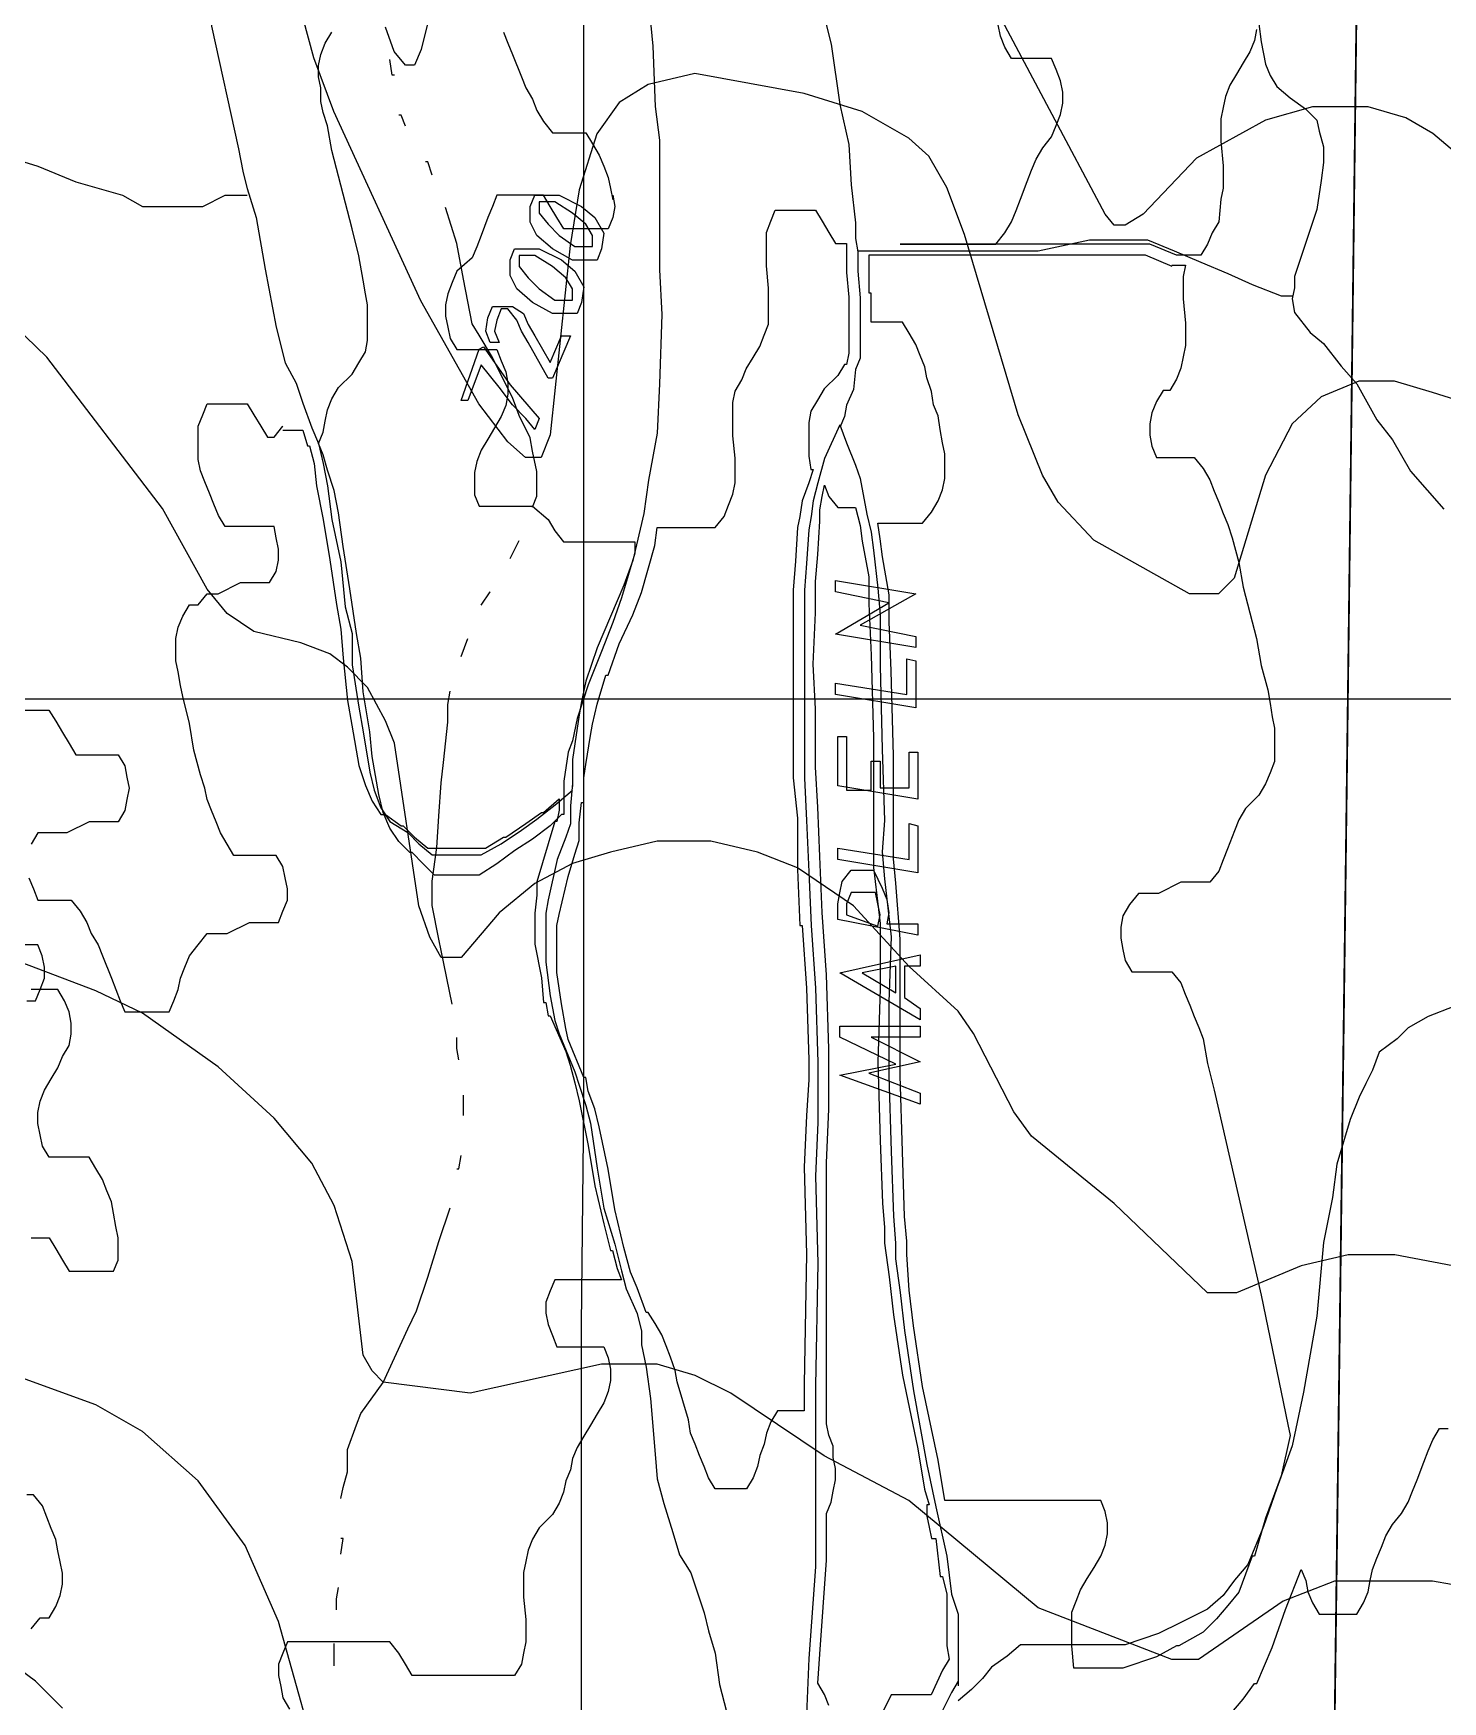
# Model space of a CAD drawing. Extents: x -0.82 to 6.83, y -0.63 to 7.9.
# Drawn here: x 2.237 to 2.5705, y 6.0108 to 6.4056 of the extents above; entities that cross this region are included whole.
import ezdxf

# ---------------------------------------------------------------- set-up
doc = ezdxf.new("R2010")
doc.units = 0
for name, color, linetype in [('Elevations', 7, 'CONTINUOUS'), ('Grid', 7, 'CONTINUOUS'), ('Labels', 7, 'CONTINUOUS'), ('roads', 7, 'CONTINUOUS'), ('topo', 7, 'CONTINUOUS'), ('topo_grid', 7, 'CONTINUOUS'), ('water', 7, 'CONTINUOUS'), ('white', 7, 'CONTINUOUS')]:
    doc.layers.add(name, color=color, linetype=linetype)

msp = doc.modelspace()

# ---------------------------------------------------------------- linework, layer by layer
at = {"layer": 'Elevations', "color": 1}
for points in [[(2.366691, 6.364628), (2.369854, 6.361982), (2.371963, 6.358278), (2.371436, 6.354573), (2.370383, 6.351928), (2.368801, 6.351928), (2.366692, 6.351928), (2.364584, 6.351928), (2.359839, 6.354573), (2.356148, 6.357748), (2.354565, 6.360923), (2.354565, 6.364628), (2.355621, 6.367273), (2.357203, 6.367273), (2.358786, 6.367273), (2.361423, 6.367273)], [(2.365109, 6.355129), (2.367744, 6.355129), (2.369327, 6.355129), (2.369327, 6.357775), (2.367744, 6.360421), (2.364582, 6.363066), (2.360364, 6.365712), (2.358255, 6.365712), (2.356673, 6.365712), (2.356673, 6.363066), (2.358782, 6.360421), (2.361417, 6.357775)], [(2.361946, 6.35198), (2.365109, 6.349335), (2.367218, 6.34563), (2.366691, 6.341926), (2.365636, 6.33928), (2.364053, 6.33928), (2.361946, 6.33928), (2.359837, 6.33928), (2.355091, 6.341926), (2.351401, 6.345101), (2.349819, 6.348276), (2.349819, 6.35198), (2.350872, 6.354626), (2.352454, 6.354626), (2.354037, 6.354626), (2.356672, 6.354626)], [(2.360364, 6.342482), (2.362999, 6.342482), (2.364582, 6.342482), (2.364582, 6.345128), (2.362999, 6.347774), (2.359836, 6.350419), (2.355618, 6.353065), (2.353509, 6.353065), (2.351927, 6.353065), (2.351927, 6.350419), (2.354036, 6.347774), (2.356671, 6.345128)], [(2.352982, 6.339333), (2.354038, 6.336688), (2.35562, 6.334042), (2.35931, 6.327692), (2.361948, 6.334042), (2.364056, 6.334042), (2.359839, 6.323988), (2.358784, 6.323988), (2.354039, 6.332454), (2.352456, 6.3351), (2.351403, 6.337746), (2.349295, 6.340392), (2.347712, 6.340392), (2.346659, 6.337746), (2.34613, 6.3351), (2.347186, 6.332454), (2.345077, 6.332454), (2.344022, 6.3351), (2.344548, 6.338275), (2.345604, 6.340921), (2.347186, 6.340921), (2.348766, 6.340921), (2.350348, 6.340921)], [(2.343492, 6.331422), (2.349819, 6.322426), (2.356673, 6.314489), (2.35562, 6.311843), (2.353511, 6.314489), (2.350347, 6.317664), (2.347184, 6.321897), (2.342966, 6.327189), (2.339802, 6.318722), (2.338223, 6.318722), (2.342441, 6.330893)]]:
    msp.add_lwpolyline(points, close=True, dxfattribs=at)
at = {"layer": 'Grid', "color": 1}
for points in [[(2.533831, 7.257252), (2.533831, 7.253019), (2.539631, 7.042649), (2.545431, 6.832279), (2.54754, 6.625586), (2.550175, 6.41892), (2.54754, 6.211698), (2.544905, 6.004503), (2.543849, 5.795694), (2.542267, 5.586911), (2.529613, 5.383394), (2.516432, 5.180405)], [(3.35686, 4.763925), (3.14543, 4.763925), (2.933491, 4.763925), (2.724698, 4.763925), (2.712043, 4.763925), (2.490595, 4.763925), (2.503777, 4.967442), (2.51643, 5.17096), (2.529612, 5.373948), (2.542266, 5.577466), (2.543848, 5.786248), (2.544904, 5.995058), (2.547539, 6.202253), (2.550174, 6.409474), (2.547539, 6.61614), (2.54543, 6.822833), (2.53963, 7.033203), (2.533831, 7.243573), (2.533831, 7.247807)], [(1.4983, 6.40577), (1.706039, 6.403124), (1.705513, 6.193786), (1.704986, 5.983945), (1.708676, 5.77675), (1.712367, 5.568999), (1.708676, 5.77675), (1.704986, 5.983945), (1.705513, 6.193786), (1.706039, 6.403124), (1.912724, 6.40577), (2.119408, 6.408416), (2.334528, 6.413179), (2.550176, 6.417941), (2.547541, 6.210719), (2.544906, 6.003524), (2.54385, 5.794715), (2.542268, 5.585932), (2.335057, 5.582228), (2.127318, 5.577995), (1.919579, 5.574291), (1.712365, 5.571645), (1.503571, 5.575349)]]:
    msp.add_lwpolyline(points, dxfattribs=at)
msp.add_lwpolyline([(3.381662, 5.578498), (3.171287, 5.581143), (2.961439, 5.584318), (2.752118, 5.584318), (2.54227, 5.586964), (2.543852, 5.795747), (2.544905, 6.004556), (2.547541, 6.211751), (2.550179, 6.418973), (2.754227, 6.421619), (2.96302, 6.424265), (3.171813, 6.424265), (3.380606, 6.424265), (3.380606, 6.213868), (3.381136, 6.003498), (3.381136, 5.792598)], close=True, dxfattribs=at)
at = {"layer": 'Labels', "color": 6}
for points in [[(2.44578, 6.262869), (2.44578, 6.260223), (2.426799, 6.263398), (2.426799, 6.263398), (2.439453, 6.270806), (2.426799, 6.273452), (2.426799, 6.276098), (2.44578, 6.272923), (2.44578, 6.272923), (2.432599, 6.265515)], [(2.44578, 6.257074), (2.44578, 6.245962), (2.426799, 6.249137), (2.426799, 6.251783), (2.443671, 6.249137), (2.443671, 6.257604)], [(2.429435, 6.226489), (2.435235, 6.226489), (2.435235, 6.233368), (2.437344, 6.233368), (2.437344, 6.227018), (2.444198, 6.227018), (2.444198, 6.235484), (2.446307, 6.235484), (2.446307, 6.224372), (2.427326, 6.227547), (2.427326, 6.239189), (2.429434, 6.239189)], [(2.446307, 6.218048), (2.446307, 6.206936), (2.427326, 6.210111), (2.427326, 6.212757), (2.444198, 6.210111), (2.444198, 6.218578)], [(2.437871, 6.203285), (2.438927, 6.200639), (2.439453, 6.197464), (2.438927, 6.194818), (2.446308, 6.194818), (2.446308, 6.192172), (2.427327, 6.195876), (2.427327, 6.19958), (2.427853, 6.202226), (2.42838, 6.204872), (2.430489, 6.207518), (2.432597, 6.207518), (2.435762, 6.207518)], [(2.429435, 6.196961), (2.436817, 6.194315), (2.437344, 6.196961), (2.436817, 6.199607), (2.43629, 6.202253), (2.434708, 6.202253), (2.433126, 6.202253), (2.430491, 6.202253), (2.429435, 6.199607)], [(2.443144, 6.184843), (2.443144, 6.177435), (2.446834, 6.174789), (2.446834, 6.172143), (2.427853, 6.183256), (2.427853, 6.183256), (2.446834, 6.187489), (2.446834, 6.184843)], [(2.433126, 6.183256), (2.441034, 6.178493), (2.441034, 6.184843)], [(2.446834, 6.154786), (2.446834, 6.152141), (2.427853, 6.15902), (2.427853, 6.15902), (2.441034, 6.161666), (2.427853, 6.168016), (2.427853, 6.170661), (2.446834, 6.170661), (2.446834, 6.168016), (2.435235, 6.168016), (2.446834, 6.162195), (2.446834, 6.162195), (2.434708, 6.159549)]]:
    msp.add_lwpolyline(points, close=True, dxfattribs=at)
at = {"layer": 'roads', "color": 7}
for points in [[(2.277057, 6.420005), (2.279166, 6.407305), (2.285493, 6.378306), (2.286548, 6.373015), (2.287602, 6.368781)], [(2.382509, 6.418946), (2.382509, 6.413126), (2.383562, 6.402542), (2.384088, 6.388255), (2.385144, 6.380317), (2.385144, 6.368676), (2.385144, 6.349626), (2.385671, 6.339042), (2.385144, 6.322638), (2.384618, 6.310996), (2.382509, 6.299884), (2.381453, 6.291946), (2.378818, 6.280834), (2.376709, 6.275013), (2.373545, 6.267605), (2.370382, 6.260196), (2.367747, 6.252259), (2.366691, 6.247496), (2.366165, 6.244321), (2.365112, 6.237442), (2.364585, 6.233738), (2.364585, 6.230034), (2.364585, 6.227388)], [(2.422053, 6.417888), (2.423106, 6.413655), (2.425744, 6.403071), (2.427853, 6.388784), (2.429961, 6.379259), (2.430488, 6.369734), (2.431541, 6.360738), (2.431541, 6.357034), (2.432067, 6.353859)], [(2.526977, 6.407834), (2.527504, 6.403601), (2.52856, 6.398309), (2.529613, 6.395663), (2.531195, 6.393017), (2.534359, 6.390371), (2.538049, 6.387726), (2.540687, 6.38508), (2.541213, 6.382434), (2.542266, 6.37873), (2.542266, 6.375026), (2.54174, 6.370792), (2.540687, 6.363913), (2.536996, 6.352801), (2.535414, 6.348038), (2.535414, 6.345392), (2.534887, 6.342746), (2.535414, 6.339571), (2.539105, 6.334809), (2.542268, 6.332163), (2.546486, 6.326871), (2.550177, 6.322638), (2.554922, 6.314171), (2.558613, 6.309409), (2.562831, 6.302001), (2.57074, 6.293005)], [(2.178987, 6.368861), (2.181622, 6.371507), (2.186895, 6.375211), (2.193222, 6.379444), (2.199549, 6.38209), (2.203239, 6.38209), (2.20693, 6.38209), (2.210621, 6.38209), (2.215893, 6.38209), (2.221693, 6.379444), (2.229602, 6.376798), (2.238038, 6.374153), (2.247001, 6.370448), (2.258073, 6.367273), (2.262818, 6.364628), (2.270727, 6.364628), (2.277058, 6.364628), (2.282331, 6.367273), (2.287603, 6.367273)], [(2.287602, 6.368861), (2.289711, 6.361982), (2.29182, 6.349811), (2.294455, 6.336053), (2.296563, 6.327586), (2.299201, 6.322823), (2.300784, 6.318061), (2.302892, 6.31224), (2.304475, 6.308536), (2.30553, 6.303773), (2.306583, 6.298482), (2.307636, 6.290544), (2.309745, 6.28049), (2.310801, 6.269907), (2.312383, 6.263557), (2.312383, 6.256148), (2.313965, 6.246094), (2.315021, 6.240273), (2.316603, 6.230748), (2.317656, 6.226515), (2.319238, 6.222282), (2.321347, 6.219107), (2.321347, 6.219107), (2.325565, 6.216461), (2.3282, 6.213815), (2.331364, 6.211169), (2.335054, 6.211169), (2.340854, 6.211169), (2.342963, 6.211169), (2.347708, 6.213815), (2.352453, 6.21699), (2.356144, 6.219636), (2.360889, 6.22334), (2.36458, 6.226515)], [(2.432071, 6.354097), (2.437343, 6.354097), (2.445779, 6.354097), (2.463178, 6.354097), (2.474778, 6.354097), (2.486904, 6.356743), (2.492704, 6.356743), (2.500613, 6.356743), (2.50694, 6.354097), (2.513267, 6.351451), (2.519594, 6.348805), (2.525393, 6.34616), (2.532252, 6.343514), (2.534887, 6.343514)], [(2.432071, 6.354097), (2.432071, 6.349335), (2.432597, 6.342985), (2.432597, 6.338751), (2.432597, 6.335047), (2.432597, 6.328697), (2.431544, 6.326051), (2.431015, 6.321289), (2.429436, 6.317585), (2.428909, 6.314939), (2.427853, 6.312293)], [(2.427853, 6.312954), (2.424162, 6.305017), (2.422582, 6.299196), (2.421527, 6.294963), (2.421, 6.291259), (2.420474, 6.288084), (2.419947, 6.280146), (2.419421, 6.273796), (2.419421, 6.265859), (2.419421, 6.253688), (2.419421, 6.243104), (2.419421, 6.229346), (2.419947, 6.219292), (2.420474, 6.207121), (2.421, 6.194421), (2.422053, 6.179604), (2.422582, 6.162142), (2.422582, 6.15685), (2.422582, 6.147854), (2.422053, 6.135154), (2.422582, 6.114517), (2.422053, 6.085519), (2.422053, 6.063823), (2.422053, 6.042656), (2.420474, 6.02096), (2.419945, 6.007731)], [(2.427853, 6.312954), (2.429435, 6.308721), (2.431544, 6.303429), (2.432597, 6.300254), (2.434179, 6.291788), (2.435232, 6.287554), (2.435759, 6.283321), (2.436814, 6.274325), (2.437341, 6.267975), (2.437341, 6.255804), (2.437867, 6.236225), (2.438394, 6.219292), (2.437867, 6.211884), (2.438394, 6.205534), (2.439976, 6.191775), (2.43945, 6.176429), (2.43945, 6.158967), (2.439976, 6.140975), (2.440503, 6.125629), (2.441029, 6.119279), (2.441029, 6.115575), (2.442082, 6.107638), (2.443138, 6.098642), (2.445247, 6.084354), (2.448409, 6.066892), (2.450521, 6.056838), (2.453156, 6.045196), (2.454209, 6.0362), (2.455791, 6.031438), (2.455791, 6.028263), (2.455791, 6.024029), (2.455791, 6.018738), (2.455791, 6.014504)], [(2.364582, 6.228076), (2.364056, 6.222784), (2.364056, 6.218551), (2.363002, 6.215376), (2.360894, 6.210084), (2.358785, 6.200559), (2.358259, 6.197384), (2.358259, 6.193151), (2.358259, 6.188918), (2.358259, 6.185743), (2.359312, 6.177805), (2.360367, 6.171984), (2.36142, 6.168809), (2.365111, 6.159814), (2.366164, 6.156639), (2.367746, 6.151876), (2.368802, 6.147643), (2.370382, 6.137059), (2.371964, 6.127534), (2.374599, 6.119068), (2.376181, 6.112718), (2.377234, 6.108484), (2.379872, 6.102664), (2.380925, 6.09843), (2.380925, 6.095255), (2.381981, 6.089964), (2.383034, 6.082555), (2.38409, 6.069326), (2.384616, 6.063505), (2.386199, 6.057684), (2.388307, 6.050805), (2.389889, 6.045514), (2.392525, 6.04128), (2.395689, 6.031755), (2.396742, 6.027522), (2.398324, 6.02223), (2.39938, 6.014822), (2.400962, 6.008472)], [(2.579178, 6.177673), (2.567052, 6.17291), (2.562307, 6.170265), (2.559669, 6.167619), (2.555451, 6.164444), (2.553869, 6.16021), (2.552286, 6.157035), (2.550704, 6.15386), (2.548596, 6.148569), (2.545432, 6.137985), (2.544377, 6.130048), (2.542268, 6.119465), (2.540686, 6.102002), (2.537523, 6.08401), (2.534887, 6.07131), (2.531197, 6.061256), (2.528033, 6.05226), (2.524342, 6.043265), (2.521179, 6.03956), (2.518538, 6.035856), (2.514851, 6.032681), (2.50852, 6.029506), (2.503248, 6.02686), (2.495339, 6.024215), (2.489539, 6.024215), (2.480576, 6.024215), (2.475304, 6.024215), (2.470558, 6.024215), (2.467395, 6.021569), (2.463704, 6.018923), (2.461595, 6.016277), (2.45896, 6.013631), (2.455797, 6.010985)], [(2.455798, 6.015589), (2.454216, 6.012943), (2.450525, 6.005535), (2.446835, 6.000773), (2.442617, 5.99601), (2.435235, 5.988073), (2.429963, 5.98331), (2.425218, 5.977489), (2.420472, 5.972727), (2.418363, 5.970081), (2.4152, 5.966906)]]:
    msp.add_lwpolyline(points, dxfattribs=at)
at = {"layer": 'topo', "color": 2}
for points in [[(2.333469, 6.420851), (2.328724, 6.401801), (2.327142, 6.398097), (2.325033, 6.398097), (2.322398, 6.401272), (2.320289, 6.407093)], [(2.59495, 6.312134), (2.568061, 6.320601), (2.559098, 6.323247), (2.550662, 6.323247), (2.541694, 6.319543), (2.53484, 6.313193), (2.528513, 6.301022), (2.521132, 6.27668), (2.517441, 6.272976), (2.514806, 6.272976), (2.510588, 6.272976), (2.487916, 6.285676), (2.47948, 6.294672), (2.47579, 6.301022), (2.46999, 6.315309), (2.457336, 6.358013), (2.453118, 6.369125), (2.4489, 6.376534), (2.444155, 6.380767), (2.433083, 6.387117), (2.419374, 6.39135), (2.393539, 6.396113), (2.382467, 6.393467), (2.375613, 6.389234), (2.370341, 6.381825), (2.366123, 6.368596), (2.364014, 6.355367), (2.359268, 6.310547), (2.35716, 6.305255), (2.355577, 6.305255), (2.353463, 6.305255), (2.349245, 6.308959), (2.342391, 6.317955), (2.328684, 6.342297), (2.30812, 6.387117), (2.303375, 6.399817), (2.298104, 6.419396)], [(2.588137, 6.364945), (2.568102, 6.381878), (2.561775, 6.385583), (2.552812, 6.388228), (2.539632, 6.388228), (2.528555, 6.385053), (2.512212, 6.376058), (2.499558, 6.362828), (2.49534, 6.360183), (2.492702, 6.360183), (2.490593, 6.362828), (2.46423, 6.412385)], [(2.572847, 6.113882), (2.559139, 6.116528), (2.54807, 6.116528), (2.536993, 6.113882), (2.521703, 6.107532), (2.514849, 6.107532), (2.492705, 6.128699), (2.473197, 6.144574), (2.468979, 6.150394), (2.459488, 6.168915), (2.455797, 6.174207), (2.444198, 6.18479), (2.431017, 6.199078), (2.417836, 6.208074), (2.408345, 6.211778), (2.397273, 6.214424), (2.38462, 6.214424), (2.373548, 6.211778), (2.364585, 6.209132), (2.355622, 6.204369), (2.347182, 6.19749), (2.338218, 6.186907), (2.335583, 6.186907), (2.333474, 6.186907), (2.330839, 6.191669), (2.328203, 6.199078), (2.322403, 6.237575), (2.320295, 6.242866), (2.316077, 6.250804), (2.311332, 6.255566), (2.307114, 6.258741), (2.30026, 6.261387), (2.289188, 6.264033), (2.282861, 6.268266), (2.278115, 6.274087), (2.267571, 6.293137), (2.240154, 6.328988), (2.2275, 6.341159)], [(2.586014, 6.036121), (2.568088, 6.039296), (2.554907, 6.039296), (2.54489, 6.039296), (2.532758, 6.034533), (2.512724, 6.020775), (2.506397, 6.020775), (2.474761, 6.032946), (2.444181, 6.058346), (2.424146, 6.068929), (2.402002, 6.083746), (2.393566, 6.087979), (2.384603, 6.090625), (2.37144, 6.090625), (2.340328, 6.083746), (2.319766, 6.086392), (2.317128, 6.089038), (2.31502, 6.092742), (2.312384, 6.114967), (2.308166, 6.128196), (2.302894, 6.13825), (2.29393, 6.148833), (2.280749, 6.161004), (2.262823, 6.173704), (2.251751, 6.178996), (2.228025, 6.187992)], [(2.302366, 6.00326), (2.294985, 6.029718), (2.287076, 6.04771), (2.276004, 6.063055), (2.262823, 6.074697), (2.251751, 6.081047), (2.225388, 6.090572)], [(2.243841, 6.009266), (2.237514, 6.015616), (2.229605, 6.021436)]]:
    msp.add_lwpolyline(points, dxfattribs=at)
at = {"layer": 'topo_grid', "color": 7}
for points in [[(2.366152, 5.73984), (2.366152, 5.791514), (2.366152, 5.843187), (2.366679, 5.894331), (2.366679, 5.946004), (2.366679, 5.997148), (2.366679, 6.048821), (2.366679, 6.099965), (2.367205, 6.151611), (2.367205, 6.203285), (2.367205, 6.254429), (2.367205, 6.306102), (2.367205, 6.357246), (2.367205, 6.408919)], [(2.232242, 6.248105), (2.269149, 6.248105), (2.306583, 6.248105), (2.343491, 6.248105), (2.380925, 6.248105), (2.418364, 6.248105), (2.455271, 6.248105), (2.492705, 6.248105), (2.529613, 6.248105), (2.567047, 6.248105), (2.604486, 6.248105), (2.641393, 6.248105), (2.678828, 6.248105), (2.715734, 6.248105), (2.753169, 6.248105), (2.790081, 6.248105), (2.827515, 6.248105), (2.864422, 6.248105), (2.88574, 6.248105)]]:
    msp.add_lwpolyline(points, dxfattribs=at)
at = {"layer": 'water', "color": 4}
for points in [[(2.322401, 6.395743), (2.321875, 6.395743), (2.321348, 6.399447)], [(2.325038, 6.383598), (2.323982, 6.386244), (2.323456, 6.386244)], [(2.331365, 6.372009), (2.330312, 6.375184), (2.329783, 6.375184)], [(2.355092, 6.293455), (2.356145, 6.2961), (2.356145, 6.298746), (2.356145, 6.301921), (2.355092, 6.306684), (2.354565, 6.309859), (2.351928, 6.31515), (2.350345, 6.319384), (2.348237, 6.323617), (2.345599, 6.328909), (2.342436, 6.3342), (2.340853, 6.336846), (2.338745, 6.34743), (2.337162, 6.355896), (2.334525, 6.364363)], [(2.349819, 6.28131), (2.351928, 6.285544)], [(2.342965, 6.270251), (2.345074, 6.273426), (2.345074, 6.273426)], [(2.338219, 6.258133), (2.339801, 6.262366)], [(2.33611, 6.175874), (2.33611, 6.175874), (2.333475, 6.188574), (2.332948, 6.19122), (2.331366, 6.199157), (2.331366, 6.201803), (2.331366, 6.204978), (2.332422, 6.212915), (2.332948, 6.220324), (2.333475, 6.228261), (2.334001, 6.233024), (2.335054, 6.242549), (2.335054, 6.246782), (2.335581, 6.249957)], [(2.337692, 6.162698), (2.337165, 6.165343), (2.337165, 6.167989)], [(2.338746, 6.149521), (2.338746, 6.154284)], [(2.337165, 6.136848), (2.337692, 6.136848), (2.338218, 6.140023)], [(2.309748, 6.058822), (2.309748, 6.058822), (2.310274, 6.061468), (2.311328, 6.065172), (2.311328, 6.070464), (2.313436, 6.076285), (2.314492, 6.07893), (2.319764, 6.086339), (2.325564, 6.099039), (2.327673, 6.103272), (2.330308, 6.11121), (2.332943, 6.119676), (2.335578, 6.127614)], [(2.309748, 6.045646), (2.310274, 6.04935), (2.309748, 6.04935)], [(2.308693, 6.03247), (2.308693, 6.035115), (2.30922, 6.037761)], [(2.308166, 6.019267), (2.308166, 6.021913), (2.308166, 6.024559)]]:
    msp.add_lwpolyline(points, dxfattribs=at)
at = {"layer": 'white', "color": 7}
for points in [[(2.374073, 6.367273), (2.374599, 6.364628), (2.374073, 6.361982), (2.373017, 6.359336), (2.371964, 6.359336), (2.370382, 6.359336), (2.368273, 6.359336), (2.366165, 6.359336), (2.364056, 6.359336), (2.362474, 6.359336), (2.360891, 6.361982), (2.359309, 6.364628), (2.357727, 6.367273), (2.356145, 6.367273), (2.354036, 6.367273), (2.351927, 6.367273), (2.349819, 6.367273), (2.348236, 6.367273), (2.346654, 6.367273), (2.345598, 6.364628), (2.344545, 6.361982), (2.342963, 6.357748), (2.34191, 6.355103), (2.340854, 6.352457), (2.337164, 6.349282), (2.336109, 6.346636), (2.335053, 6.34399), (2.334526, 6.341344), (2.334526, 6.338698), (2.335053, 6.336053), (2.335579, 6.333407), (2.337162, 6.330761), (2.338744, 6.330761), (2.340853, 6.330761), (2.342961, 6.330761), (2.344544, 6.330761), (2.346652, 6.330761), (2.347705, 6.328115), (2.348761, 6.325469), (2.349288, 6.322823), (2.349288, 6.320178), (2.348761, 6.317532), (2.347705, 6.314886), (2.346123, 6.31224), (2.344544, 6.309594), (2.342961, 6.306948), (2.341906, 6.304303), (2.341379, 6.301657), (2.341379, 6.299011), (2.341379, 6.296365), (2.342435, 6.293719), (2.343488, 6.293719), (2.345597, 6.293719), (2.347179, 6.293719), (2.349288, 6.293719), (2.351396, 6.293719), (2.353505, 6.293719), (2.355087, 6.293719), (2.358777, 6.290544), (2.36036, 6.287898), (2.362468, 6.285253), (2.364577, 6.285253), (2.367212, 6.285253), (2.369848, 6.285253), (2.372485, 6.285253), (2.375654, 6.285253), (2.378289, 6.285253), (2.379345, 6.285253), (2.379345, 6.282607), (2.376182, 6.272023), (2.374073, 6.266203), (2.371435, 6.259323), (2.368272, 6.251386), (2.365637, 6.243448), (2.364581, 6.238157), (2.363528, 6.235511), (2.363528, 6.235511), (2.362473, 6.228632), (2.362473, 6.224398), (2.362473, 6.220694), (2.361946, 6.220694), (2.359311, 6.218048), (2.359311, 6.218048), (2.355093, 6.214873), (2.350875, 6.212228), (2.346657, 6.209053), (2.342439, 6.206407), (2.34033, 6.206407), (2.335584, 6.206407), (2.331893, 6.206407), (2.329258, 6.209053), (2.326623, 6.211698), (2.326096, 6.211698), (2.323458, 6.214344), (2.323458, 6.214344), (2.321349, 6.217519), (2.319767, 6.221223), (2.318711, 6.225457), (2.317129, 6.234453), (2.316603, 6.240273), (2.315021, 6.249798), (2.314494, 6.257736), (2.314494, 6.257736), (2.313441, 6.263557), (2.311859, 6.27414), (2.310277, 6.284194), (2.309224, 6.292132), (2.30817, 6.297423), (2.30817, 6.297423), (2.306588, 6.302186), (2.305533, 6.30589), (2.30448, 6.308536), (2.305533, 6.311182), (2.306059, 6.313828), (2.306586, 6.316473), (2.307641, 6.319119), (2.309224, 6.321765), (2.312387, 6.32494), (2.313969, 6.327586), (2.315551, 6.330232), (2.316078, 6.332878), (2.316078, 6.335523), (2.316078, 6.338169), (2.316078, 6.341344), (2.315551, 6.34399), (2.315025, 6.347165), (2.313969, 6.352986), (2.312387, 6.359336), (2.307642, 6.377857), (2.306589, 6.383678), (2.305533, 6.386853), (2.305006, 6.389498), (2.305006, 6.392673), (2.30448, 6.395319), (2.30448, 6.397965), (2.305006, 6.400611), (2.306062, 6.403257), (2.307642, 6.405903)], [(2.348236, 6.405903), (2.349291, 6.403257), (2.350344, 6.400611), (2.352453, 6.395319), (2.353509, 6.392673), (2.355088, 6.390028), (2.356144, 6.387382), (2.357726, 6.384736), (2.359835, 6.38209), (2.361944, 6.38209), (2.364052, 6.38209), (2.366161, 6.38209), (2.367743, 6.38209), (2.369325, 6.379444), (2.370908, 6.376798), (2.371961, 6.374153), (2.373016, 6.371507), (2.373543, 6.368861), (2.374069, 6.366215), (2.374073, 6.366215), (2.374073, 6.366215)], [(2.526449, 6.406538), (2.525922, 6.403892), (2.524866, 6.401246), (2.523284, 6.3986), (2.521705, 6.395954), (2.520122, 6.393308), (2.519067, 6.390663), (2.51854, 6.388017), (2.518014, 6.385371), (2.518014, 6.382725), (2.518014, 6.380079), (2.51854, 6.374258), (2.51854, 6.371613), (2.51854, 6.368967), (2.518014, 6.366321), (2.517487, 6.361029), (2.517486, 6.361029), (2.515904, 6.358383), (2.514848, 6.355738), (2.513266, 6.353092), (2.512737, 6.353092), (2.507465, 6.353092), (2.501138, 6.355738), (2.500611, 6.355738), (2.49323, 6.355738), (2.492707, 6.355738), (2.486907, 6.355738), (2.47478, 6.355738), (2.463181, 6.355738), (2.445782, 6.355738), (2.442091, 6.355738), (2.444726, 6.355738), (2.44789, 6.355738), (2.450525, 6.355738), (2.453689, 6.355738), (2.456852, 6.355738), (2.459488, 6.355738), (2.462123, 6.355738), (2.464761, 6.355738), (2.466869, 6.358383), (2.468452, 6.361029), (2.469507, 6.363675), (2.47056, 6.366321), (2.472143, 6.370554), (2.473198, 6.3732), (2.474251, 6.375846), (2.475834, 6.378492), (2.477942, 6.381138), (2.478995, 6.383783), (2.480051, 6.386429), (2.480577, 6.389075), (2.480577, 6.391721), (2.480051, 6.394367), (2.478995, 6.397013), (2.477942, 6.399658), (2.475834, 6.399658), (2.474251, 6.399658), (2.472143, 6.399658), (2.470034, 6.399658), (2.468452, 6.399658), (2.466869, 6.402304), (2.465814, 6.40495), (2.465287, 6.407596)], [(2.506416, 6.350737), (2.50958, 6.350737), (2.509054, 6.348091), (2.509054, 6.345445), (2.509054, 6.342799), (2.50958, 6.336979), (2.50958, 6.334333), (2.50958, 6.331687), (2.509054, 6.329041), (2.508527, 6.326395), (2.507472, 6.323749), (2.505889, 6.321104), (2.50431, 6.321104), (2.502728, 6.318458), (2.501672, 6.315812), (2.501145, 6.313166), (2.501145, 6.31052), (2.501672, 6.307874), (2.502728, 6.305229), (2.503781, 6.305229), (2.505363, 6.305229), (2.507472, 6.305229), (2.50958, 6.305229), (2.511689, 6.305229), (2.513798, 6.302583), (2.51538, 6.299937), (2.516433, 6.297291), (2.517489, 6.294645), (2.518542, 6.291999), (2.519597, 6.289354), (2.52065, 6.286179), (2.522233, 6.280358), (2.523286, 6.274537), (2.52645, 6.262366), (2.527503, 6.256016), (2.529085, 6.250195), (2.529611, 6.24702), (2.530138, 6.243845), (2.530664, 6.241199), (2.530664, 6.238554), (2.530664, 6.235908), (2.530664, 6.233262), (2.529611, 6.230616), (2.528556, 6.22797), (2.526974, 6.225324), (2.52381, 6.222149), (2.522227, 6.219504), (2.521174, 6.216858), (2.519592, 6.212624), (2.518539, 6.209979), (2.517483, 6.207333), (2.515375, 6.204687), (2.513266, 6.204687), (2.511157, 6.204687), (2.508522, 6.204687), (2.50325, 6.202041), (2.500612, 6.202041), (2.498503, 6.202041), (2.496392, 6.199395), (2.49481, 6.196749), (2.494283, 6.194104), (2.494283, 6.191458), (2.49481, 6.188812), (2.495336, 6.186166), (2.496918, 6.18352), (2.498501, 6.18352), (2.500609, 6.18352), (2.502718, 6.18352), (2.504827, 6.18352), (2.506409, 6.18352), (2.508518, 6.180874), (2.509571, 6.178229), (2.510626, 6.175583), (2.51168, 6.172937), (2.512735, 6.170291), (2.513791, 6.167645), (2.514844, 6.161824), (2.516426, 6.155474), (2.527498, 6.106976), (2.533825, 6.07639), (2.534352, 6.073745), (2.532243, 6.06422), (2.528552, 6.054165), (2.525917, 6.04517), (2.525395, 6.04517), (2.522231, 6.036703), (2.519596, 6.033528), (2.516961, 6.030353), (2.513798, 6.027178), (2.507998, 6.024003), (2.507471, 6.024003), (2.502725, 6.021357), (2.494817, 6.018711), (2.489017, 6.018711), (2.483217, 6.018711), (2.482691, 6.024003), (2.482691, 6.026649), (2.482691, 6.029295), (2.482691, 6.03194), (2.483746, 6.034586), (2.484799, 6.037232), (2.486382, 6.039878), (2.487964, 6.042524), (2.489546, 6.04517), (2.490602, 6.047815), (2.491128, 6.050461), (2.491128, 6.053107), (2.490602, 6.055753), (2.489546, 6.058399), (2.488493, 6.058399), (2.486384, 6.058399), (2.483749, 6.058399), (2.481114, 6.058399), (2.478476, 6.058399), (2.475313, 6.058399), (2.472678, 6.058399), (2.469514, 6.058399), (2.466351, 6.058399), (2.463187, 6.058399), (2.460551, 6.058399), (2.457388, 6.058399), (2.45475, 6.058399), (2.453168, 6.058399), (2.452642, 6.058399), (2.452642, 6.058399), (2.45106, 6.067924), (2.447369, 6.085386), (2.44526, 6.099674), (2.444207, 6.10814), (2.44368, 6.116607), (2.44368, 6.119782), (2.44368, 6.119782), (2.443154, 6.125603), (2.442625, 6.140949), (2.442098, 6.15894), (2.442098, 6.15894), (2.442098, 6.175874), (2.442098, 6.19122), (2.442098, 6.19122), (2.441045, 6.204449), (2.441045, 6.204449), (2.440519, 6.21027), (2.440519, 6.217678), (2.440519, 6.234611), (2.439992, 6.25472), (2.439465, 6.266361), (2.439465, 6.272711), (2.439465, 6.272711), (2.437883, 6.281707), (2.437357, 6.28594), (2.43683, 6.289645), (2.439993, 6.289645), (2.442629, 6.289645), (2.445266, 6.289645), (2.447375, 6.289645), (2.449484, 6.29229), (2.451066, 6.294936), (2.452122, 6.297582), (2.452648, 6.300228), (2.452648, 6.302874), (2.452648, 6.306049), (2.452122, 6.308695), (2.451595, 6.31187), (2.451069, 6.315045), (2.450013, 6.31769), (2.449487, 6.320865), (2.448434, 6.32404), (2.447904, 6.326686), (2.446851, 6.329332), (2.445798, 6.331978), (2.444216, 6.334624), (2.442634, 6.33727), (2.441052, 6.33727), (2.438943, 6.33727), (2.436834, 6.33727), (2.435255, 6.33727), (2.435255, 6.339915), (2.435255, 6.344149), (2.434728, 6.344149), (2.434728, 6.350499), (2.434728, 6.353145), (2.436837, 6.353145), (2.4458, 6.353145), (2.463199, 6.353145), (2.474798, 6.353145), (2.486925, 6.353145), (2.487451, 6.353145), (2.492724, 6.353145), (2.500105, 6.353145), (2.506413, 6.350499), (2.506413, 6.350499)], [(2.235938, 6.205772), (2.236993, 6.203126), (2.238046, 6.20048), (2.239629, 6.20048), (2.241737, 6.20048), (2.243846, 6.20048), (2.245955, 6.20048), (2.248064, 6.197834), (2.249646, 6.195188), (2.250699, 6.192543), (2.252281, 6.189897), (2.253337, 6.187251), (2.255445, 6.181959), (2.256501, 6.179313), (2.257554, 6.176668), (2.25861, 6.174022), (2.260192, 6.174022), (2.262301, 6.174022), (2.26388, 6.174022), (2.265989, 6.174022), (2.267571, 6.174022), (2.269153, 6.174022), (2.270206, 6.176668), (2.271262, 6.179313), (2.271789, 6.181959), (2.272842, 6.184605), (2.273897, 6.187251), (2.276006, 6.189897), (2.278115, 6.192543), (2.280224, 6.192543), (2.282859, 6.192543), (2.288131, 6.195188), (2.290769, 6.195188), (2.292877, 6.195188), (2.294986, 6.195188), (2.296039, 6.197834), (2.297095, 6.20048), (2.297095, 6.203126), (2.296568, 6.205772), (2.296042, 6.208418), (2.29446, 6.211063), (2.292877, 6.211063), (2.290769, 6.211063), (2.28866, 6.211063), (2.286551, 6.211063), (2.284442, 6.211063), (2.28286, 6.213709), (2.281278, 6.216355), (2.280222, 6.219001), (2.279169, 6.221647), (2.278114, 6.224293), (2.277587, 6.226938), (2.276534, 6.230113), (2.274952, 6.235934), (2.273896, 6.242284), (2.272314, 6.248634), (2.271787, 6.25128), (2.271261, 6.254455), (2.270734, 6.257101), (2.270734, 6.259747), (2.270734, 6.262393), (2.271261, 6.265038), (2.272317, 6.267684), (2.273899, 6.27033), (2.276007, 6.27033), (2.278116, 6.272976), (2.280751, 6.272976), (2.286024, 6.275622), (2.288661, 6.275622), (2.29077, 6.275622), (2.292879, 6.275622), (2.294461, 6.278268), (2.294988, 6.280913), (2.294988, 6.283559), (2.294461, 6.286205), (2.293935, 6.288851), (2.292352, 6.288851), (2.290773, 6.288851), (2.288664, 6.288851), (2.286555, 6.288851), (2.284447, 6.288851), (2.282338, 6.288851), (2.280756, 6.291497), (2.2797, 6.294143), (2.278647, 6.296788), (2.277594, 6.299434), (2.276538, 6.30208), (2.276012, 6.304726), (2.276012, 6.307372), (2.276012, 6.310018), (2.276012, 6.312663), (2.277067, 6.315309), (2.27812, 6.317955), (2.279703, 6.317955), (2.281811, 6.317955), (2.28392, 6.317955), (2.286029, 6.317955), (2.287611, 6.317955), (2.289191, 6.315309), (2.290773, 6.312663), (2.292355, 6.310018), (2.293935, 6.310018), (2.296038, 6.312663), (2.296038, 6.312663)], [(2.296038, 6.311711), (2.298147, 6.311711), (2.300255, 6.311711), (2.300782, 6.311711), (2.300782, 6.311711), (2.301835, 6.308007), (2.302362, 6.308007), (2.303417, 6.303773), (2.303944, 6.298482), (2.303944, 6.298482), (2.305526, 6.290544), (2.307108, 6.281019), (2.30869, 6.270436), (2.30869, 6.270436), (2.309743, 6.264615), (2.310273, 6.257736), (2.310273, 6.257736), (2.311326, 6.247682), (2.312381, 6.241861), (2.313964, 6.232336), (2.315546, 6.227573), (2.315546, 6.227573), (2.317128, 6.223869), (2.317128, 6.223869), (2.319237, 6.220694), (2.319237, 6.220694), (2.319237, 6.220694), (2.319763, 6.220694), (2.32029, 6.220694), (2.323981, 6.218048), (2.324507, 6.218048), (2.327142, 6.215403), (2.330305, 6.212757), (2.330834, 6.212757), (2.331361, 6.212757), (2.335051, 6.212757), (2.335577, 6.212757), (2.34085, 6.212757), (2.341377, 6.212757), (2.344012, 6.212757), (2.34823, 6.215403), (2.348757, 6.215403), (2.353502, 6.218578), (2.357192, 6.221223), (2.357719, 6.221223), (2.36141, 6.224398), (2.36141, 6.221753), (2.360883, 6.219107), (2.360357, 6.219107), (2.358775, 6.213815), (2.358775, 6.213815), (2.356139, 6.204819), (2.356139, 6.204819), (2.356139, 6.201644), (2.355613, 6.197411), (2.355613, 6.197411), (2.355613, 6.193178), (2.355613, 6.190003), (2.355613, 6.190003), (2.357192, 6.182065), (2.357719, 6.176244), (2.358248, 6.176244), (2.358775, 6.173069), (2.359301, 6.173069), (2.362991, 6.164603), (2.364047, 6.161428), (2.3651, 6.157194), (2.366156, 6.152961), (2.368265, 6.142378), (2.369847, 6.132853), (2.371955, 6.123857), (2.373538, 6.117507), (2.374064, 6.117507), (2.37512, 6.113273), (2.37512, 6.113273), (2.376173, 6.110628), (2.37512, 6.110628), (2.372482, 6.110628), (2.369847, 6.110628), (2.367211, 6.110628), (2.364576, 6.110628), (2.362467, 6.110628), (2.360359, 6.110628), (2.359303, 6.107982), (2.35825, 6.105336), (2.35825, 6.10269), (2.358777, 6.100044), (2.359832, 6.097398), (2.360885, 6.094753), (2.362467, 6.094753), (2.364576, 6.094753), (2.366685, 6.094753), (2.368794, 6.094753), (2.370373, 6.094753), (2.371955, 6.094753), (2.373011, 6.092107), (2.373538, 6.089461), (2.373538, 6.086815), (2.373011, 6.084169), (2.371955, 6.081523), (2.370373, 6.078878), (2.368794, 6.076232), (2.367211, 6.073586), (2.365629, 6.07094), (2.364576, 6.068294), (2.36405, 6.065648), (2.362994, 6.063003), (2.362467, 6.060357), (2.361414, 6.057711), (2.359832, 6.055065), (2.356668, 6.05189), (2.355089, 6.049244), (2.354033, 6.046598), (2.353506, 6.043953), (2.35298, 6.041307), (2.35298, 6.038661), (2.35298, 6.035486), (2.353506, 6.030194), (2.353506, 6.027548), (2.353506, 6.024903), (2.35298, 6.022257), (2.352453, 6.019611), (2.350871, 6.016965), (2.348762, 6.016965), (2.346654, 6.016965), (2.344018, 6.016965), (2.341383, 6.016965), (2.338748, 6.016965), (2.33611, 6.016965), (2.333475, 6.016965), (2.330839, 6.016965), (2.328731, 6.016965), (2.326622, 6.016965), (2.32504, 6.019611), (2.323458, 6.022257), (2.321349, 6.024903), (2.319768, 6.024903), (2.31713, 6.024903), (2.315017, 6.024903), (2.312381, 6.024903), (2.309218, 6.024903), (2.306583, 6.024903), (2.303945, 6.024903), (2.30131, 6.024903), (2.299201, 6.024903), (2.297092, 6.024903), (2.296039, 6.022257), (2.294983, 6.019611), (2.294983, 6.016965), (2.29551, 6.014319), (2.296036, 6.011673), (2.297619, 6.009028)], [(2.425218, 6.009821), (2.424162, 6.012467), (2.422583, 6.015113), (2.422583, 6.015113), (2.423109, 6.021992), (2.424691, 6.044217), (2.424691, 6.05533), (2.425747, 6.057975), (2.426274, 6.060621), (2.4268, 6.063267), (2.4268, 6.065913), (2.426274, 6.068559), (2.426274, 6.071205), (2.425218, 6.07385), (2.424691, 6.076496), (2.424691, 6.088667), (2.424691, 6.117665), (2.424691, 6.138303), (2.425218, 6.151003), (2.425218, 6.159999), (2.425218, 6.16529), (2.424691, 6.182753), (2.423638, 6.19757), (2.423112, 6.210799), (2.422585, 6.22244), (2.422585, 6.22244), (2.422059, 6.231965), (2.422059, 6.245724), (2.421532, 6.256307), (2.422059, 6.268478), (2.422059, 6.275886), (2.422059, 6.275886), (2.422585, 6.282236), (2.423112, 6.290174), (2.423112, 6.29282), (2.423638, 6.295995), (2.424165, 6.29864), (2.425218, 6.295995), (2.427329, 6.293349), (2.429438, 6.293349), (2.431547, 6.293349), (2.431547, 6.293349), (2.432602, 6.289115), (2.432602, 6.289115), (2.433129, 6.285411), (2.434711, 6.276945), (2.434711, 6.270595), (2.435238, 6.258424), (2.435764, 6.238845), (2.435764, 6.221911), (2.435764, 6.214503), (2.435764, 6.208153), (2.435764, 6.208153), (2.437346, 6.194924), (2.437346, 6.179578), (2.43682, 6.162115), (2.437346, 6.143595), (2.437876, 6.128778), (2.437876, 6.128778), (2.438402, 6.122957), (2.438402, 6.119253), (2.438402, 6.119253), (2.439455, 6.111315), (2.440511, 6.10232), (2.44262, 6.088032), (2.44262, 6.088032), (2.446309, 6.07057), (2.447892, 6.061045), (2.448947, 6.05734), (2.448418, 6.05734), (2.448418, 6.054695), (2.448947, 6.052049), (2.449474, 6.049403), (2.450527, 6.049403), (2.450527, 6.049403), (2.451583, 6.040407), (2.452109, 6.040407), (2.453162, 6.036174), (2.453162, 6.033528), (2.453162, 6.029295), (2.453162, 6.024003), (2.453689, 6.020828), (2.452106, 6.018182), (2.449469, 6.012361), (2.446305, 6.012361), (2.443142, 6.012361), (2.439979, 6.012361), (2.437343, 6.00707)], [(2.234885, 6.245459), (2.236993, 6.245459), (2.239102, 6.245459), (2.240682, 6.245459), (2.242264, 6.242813), (2.243846, 6.240168), (2.245428, 6.237522), (2.247008, 6.234876), (2.249117, 6.234876), (2.251225, 6.234876), (2.253334, 6.234876), (2.255443, 6.234876), (2.257025, 6.234876), (2.258607, 6.23223), (2.259134, 6.229584), (2.25966, 6.226938), (2.259134, 6.224293), (2.258607, 6.221647), (2.257025, 6.219001), (2.255443, 6.219001), (2.252807, 6.219001), (2.250172, 6.219001), (2.244899, 6.216355), (2.242264, 6.216355), (2.240155, 6.216355), (2.238046, 6.216355), (2.236464, 6.213709)], [(2.235405, 6.176668), (2.237514, 6.176668), (2.238567, 6.179313), (2.239623, 6.181959), (2.239623, 6.184605), (2.239093, 6.187251), (2.23804, 6.189897), (2.236985, 6.189897), (2.234876, 6.189897)], [(2.236469, 6.120576), (2.238578, 6.120576), (2.240686, 6.120576), (2.242269, 6.11793), (2.243851, 6.115284), (2.245433, 6.112638), (2.247015, 6.112638), (2.249124, 6.112638), (2.251233, 6.112638), (2.252815, 6.112638), (2.254924, 6.112638), (2.255979, 6.112638), (2.257032, 6.115284), (2.257032, 6.11793), (2.257032, 6.120576), (2.256506, 6.123222), (2.255979, 6.126397), (2.255453, 6.129043), (2.254397, 6.131688), (2.253344, 6.134334), (2.251762, 6.13698), (2.25018, 6.139626), (2.2486, 6.139626), (2.246491, 6.139626), (2.244383, 6.139626), (2.242274, 6.139626), (2.240692, 6.139626), (2.239109, 6.142272), (2.238583, 6.144918), (2.238056, 6.147563), (2.238056, 6.150209), (2.238583, 6.152855), (2.239639, 6.155501), (2.241218, 6.158147), (2.2428, 6.160793), (2.243856, 6.163438), (2.245436, 6.166084), (2.245962, 6.16873), (2.245962, 6.171376), (2.245436, 6.174022), (2.244383, 6.176668), (2.2428, 6.179313), (2.241218, 6.179313), (2.238583, 6.179313), (2.236474, 6.179313)], [(2.520129, 6.007678), (2.523297, 6.011382), (2.52593, 6.015086), (2.526457, 6.015086), (2.526457, 6.015086), (2.530147, 6.023553), (2.530147, 6.023553), (2.533316, 6.032549), (2.537007, 6.042074), (2.537007, 6.042074), (2.537007, 6.042074), (2.53806, 6.039428), (2.538586, 6.036782), (2.539642, 6.034136), (2.541221, 6.031491), (2.542804, 6.031491), (2.544386, 6.031491), (2.546494, 6.031491), (2.548077, 6.031491), (2.550185, 6.031491), (2.551768, 6.034136), (2.552823, 6.036782), (2.55335, 6.039428), (2.553876, 6.042074), (2.554929, 6.04472), (2.555985, 6.047366), (2.557038, 6.050011), (2.55862, 6.052657), (2.560729, 6.055303), (2.562311, 6.057949), (2.563364, 6.060595), (2.56442, 6.063241), (2.566002, 6.067474), (2.567055, 6.07012), (2.568108, 6.072766), (2.56969, 6.075411), (2.571799, 6.075411)], [(2.236468, 6.027972), (2.238577, 6.030618), (2.240685, 6.030618), (2.242268, 6.033263), (2.243321, 6.035909), (2.243847, 6.038555), (2.243847, 6.041201), (2.243321, 6.043847), (2.242794, 6.046493), (2.242268, 6.049138), (2.241212, 6.051784), (2.240159, 6.05443), (2.239106, 6.057076), (2.236994, 6.059722), (2.235412, 6.059722)]]:
    msp.add_lwpolyline(points, dxfattribs=at)
msp.add_lwpolyline([(2.419406, 6.085968), (2.419406, 6.079618), (2.418877, 6.079618), (2.416768, 6.079618), (2.415186, 6.079618), (2.413078, 6.079618), (2.411495, 6.076973), (2.410442, 6.074327), (2.409916, 6.071681), (2.408863, 6.069035), (2.408336, 6.066389), (2.407281, 6.063743), (2.405698, 6.061098), (2.40359, 6.061098), (2.402007, 6.061098), (2.399899, 6.061098), (2.398316, 6.061098), (2.396734, 6.063743), (2.395679, 6.066389), (2.394623, 6.069035), (2.39357, 6.071681), (2.392517, 6.074327), (2.39199, 6.077502), (2.389352, 6.086498), (2.388826, 6.089143), (2.387773, 6.092318), (2.386717, 6.094964), (2.385664, 6.09761), (2.384082, 6.100256), (2.3825, 6.102902), (2.381973, 6.102902), (2.379864, 6.108723), (2.378282, 6.112427), (2.378282, 6.112427), (2.3767, 6.118248), (2.374591, 6.127243), (2.373009, 6.136768), (2.3709, 6.146823), (2.3709, 6.146823), (2.369845, 6.151056), (2.369845, 6.151056), (2.368262, 6.155289), (2.367736, 6.158464), (2.367209, 6.158464), (2.363518, 6.16746), (2.362992, 6.170106), (2.361936, 6.175927), (2.360883, 6.183335), (2.360883, 6.18651), (2.360883, 6.190743), (2.360883, 6.194448), (2.360883, 6.194448), (2.36141, 6.197093), (2.363518, 6.206089), (2.365101, 6.211381), (2.365101, 6.211381), (2.366154, 6.214556), (2.366154, 6.214556), (2.366154, 6.218789), (2.36668, 6.223552), (2.367207, 6.223552), (2.367207, 6.226198), (2.367207, 6.226198), (2.367207, 6.229373), (2.367207, 6.229373), (2.367736, 6.232548), (2.368789, 6.239427), (2.369315, 6.242073), (2.370368, 6.246835), (2.370368, 6.246835), (2.37248, 6.253714), (2.373006, 6.253714), (2.375642, 6.261123), (2.378805, 6.268002), (2.378805, 6.268002), (2.380913, 6.273293), (2.380913, 6.273293), (2.384077, 6.284406), (2.384077, 6.284406), (2.384604, 6.288639), (2.387768, 6.288639), (2.390403, 6.288639), (2.393039, 6.288639), (2.395674, 6.288639), (2.398309, 6.288639), (2.400418, 6.291285), (2.401473, 6.293931), (2.402526, 6.296577), (2.403053, 6.299223), (2.403053, 6.301868), (2.403053, 6.305043), (2.402526, 6.310335), (2.402526, 6.312981), (2.402526, 6.315627), (2.402526, 6.318273), (2.403053, 6.320918), (2.404635, 6.323564), (2.405691, 6.32621), (2.407273, 6.328856), (2.408855, 6.331502), (2.409911, 6.334148), (2.410964, 6.336793), (2.410964, 6.339439), (2.410964, 6.342085), (2.410964, 6.34526), (2.410438, 6.350552), (2.410438, 6.353198), (2.410438, 6.355843), (2.410438, 6.358489), (2.411493, 6.361135), (2.412546, 6.363781), (2.414128, 6.363781), (2.416237, 6.363781), (2.418346, 6.363781), (2.419928, 6.363781), (2.422039, 6.363781), (2.423619, 6.361135), (2.425201, 6.358489), (2.426783, 6.355843), (2.428363, 6.355843), (2.429419, 6.355843), (2.429419, 6.355843), (2.429419, 6.353198), (2.429419, 6.353198), (2.429419, 6.348964), (2.429419, 6.348964), (2.429945, 6.343143), (2.429945, 6.343143), (2.429945, 6.339439), (2.429945, 6.335735), (2.429945, 6.329914), (2.429419, 6.327268), (2.428892, 6.327268), (2.42731, 6.324623), (2.424147, 6.321448), (2.422565, 6.318802), (2.420982, 6.316156), (2.420456, 6.31351), (2.420456, 6.310864), (2.420456, 6.308218), (2.420456, 6.305573), (2.420982, 6.302398), (2.42152, 6.302398), (2.420467, 6.299223), (2.418884, 6.294989), (2.418884, 6.294989), (2.418358, 6.291285), (2.418358, 6.291285), (2.417831, 6.288639), (2.417305, 6.280702), (2.416778, 6.273823), (2.416778, 6.265885), (2.416778, 6.253714), (2.416778, 6.242602), (2.416778, 6.229373), (2.416778, 6.229373), (2.417831, 6.219848), (2.417831, 6.207677), (2.418358, 6.194448), (2.418884, 6.194448), (2.41994, 6.179631), (2.420467, 6.162698), (2.420467, 6.162698), (2.420467, 6.157935), (2.41994, 6.149468), (2.41994, 6.149468), (2.419414, 6.137298), (2.419414, 6.137298), (2.41994, 6.11666), (2.419416, 6.085968)], close=True, dxfattribs=at)

doc.saveas('drawing.dxf')
